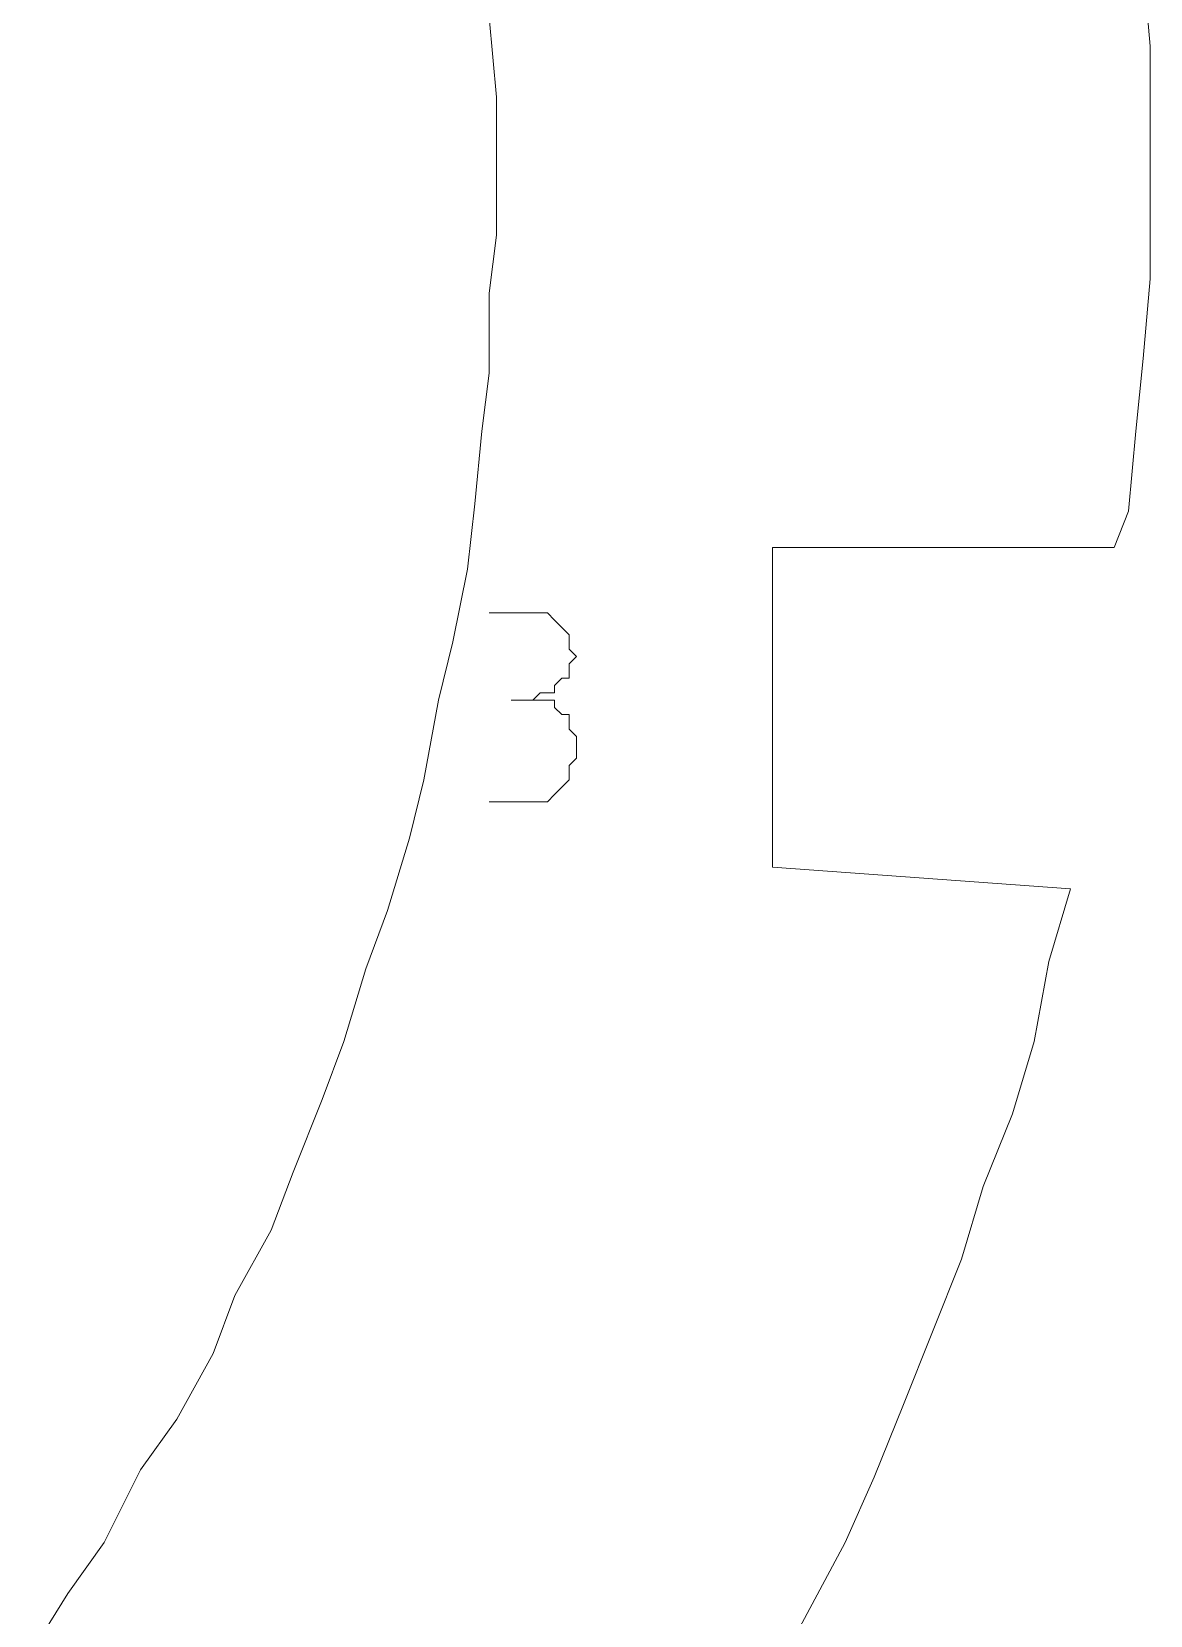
# Model space of a CAD drawing. Header units: centimetres. Extents: x -10.4 to 10.4, y -10.8 to 7.6.
# Drawn here: x -3.592 to -2.721, y -4.905 to -3.671 of the extents above; entities that cross this region are included whole.
import ezdxf
from ezdxf.lldxf.tags import DXFTag

# ---------------------------------------------------------------- set-up
doc = ezdxf.new("R2010")
doc.units = ezdxf.units.CM
doc.header["$MEASUREMENT"] = 0
doc.layers.add('layer 1', color=7, linetype='Continuous')
tags = doc.linetypes.add('New Line551', pattern=[0.2, 0.1, -0.1]).pattern_tags.tags
tags[6:7] = [DXFTag(74, 4), DXFTag(75, 0), DXFTag(340, '0'), DXFTag(46, 1.0), DXFTag(50, 0.0), DXFTag(44, 0.0), DXFTag(45, 0.0)]
tags[4:5] = [DXFTag(74, 4), DXFTag(75, 0), DXFTag(340, '0'), DXFTag(46, 1.0), DXFTag(50, 0.0), DXFTag(44, 0.0), DXFTag(45, 0.0)]
tags = doc.linetypes.add('New Line552', pattern=[0.2, 0.1, -0.1]).pattern_tags.tags
tags[6:7] = [DXFTag(74, 4), DXFTag(75, 0), DXFTag(340, '0'), DXFTag(46, 1.0), DXFTag(50, 0.0), DXFTag(44, 0.0), DXFTag(45, 0.0)]
tags[4:5] = [DXFTag(74, 4), DXFTag(75, 0), DXFTag(340, '0'), DXFTag(46, 1.0), DXFTag(50, 0.0), DXFTag(44, 0.0), DXFTag(45, 0.0)]
tags = doc.linetypes.add('New Line553', pattern=[0.2, 0.1, -0.1]).pattern_tags.tags
tags[6:7] = [DXFTag(74, 4), DXFTag(75, 0), DXFTag(340, '0'), DXFTag(46, 1.0), DXFTag(50, 0.0), DXFTag(44, 0.0), DXFTag(45, 0.0)]
tags[4:5] = [DXFTag(74, 4), DXFTag(75, 0), DXFTag(340, '0'), DXFTag(46, 1.0), DXFTag(50, 0.0), DXFTag(44, 0.0), DXFTag(45, 0.0)]
tags = doc.linetypes.add('New Line554', pattern=[0.2, 0.1, -0.1]).pattern_tags.tags
tags[6:7] = [DXFTag(74, 4), DXFTag(75, 0), DXFTag(340, '0'), DXFTag(46, 1.0), DXFTag(50, 0.0), DXFTag(44, 0.0), DXFTag(45, 0.0)]
tags[4:5] = [DXFTag(74, 4), DXFTag(75, 0), DXFTag(340, '0'), DXFTag(46, 1.0), DXFTag(50, 0.0), DXFTag(44, 0.0), DXFTag(45, 0.0)]
tags = doc.linetypes.add('New Line555', pattern=[0.2, 0.1, -0.1]).pattern_tags.tags
tags[6:7] = [DXFTag(74, 4), DXFTag(75, 0), DXFTag(340, '0'), DXFTag(46, 1.0), DXFTag(50, 0.0), DXFTag(44, 0.0), DXFTag(45, 0.0)]
tags[4:5] = [DXFTag(74, 4), DXFTag(75, 0), DXFTag(340, '0'), DXFTag(46, 1.0), DXFTag(50, 0.0), DXFTag(44, 0.0), DXFTag(45, 0.0)]
tags = doc.linetypes.add('New Line556', pattern=[0.2, 0.1, -0.1]).pattern_tags.tags
tags[6:7] = [DXFTag(74, 4), DXFTag(75, 0), DXFTag(340, '0'), DXFTag(46, 1.0), DXFTag(50, 0.0), DXFTag(44, 0.0), DXFTag(45, 0.0)]
tags[4:5] = [DXFTag(74, 4), DXFTag(75, 0), DXFTag(340, '0'), DXFTag(46, 1.0), DXFTag(50, 0.0), DXFTag(44, 0.0), DXFTag(45, 0.0)]
tags = doc.linetypes.add('New Line557', pattern=[0.2, 0.1, -0.1]).pattern_tags.tags
tags[6:7] = [DXFTag(74, 4), DXFTag(75, 0), DXFTag(340, '0'), DXFTag(46, 1.0), DXFTag(50, 0.0), DXFTag(44, 0.0), DXFTag(45, 0.0)]
tags[4:5] = [DXFTag(74, 4), DXFTag(75, 0), DXFTag(340, '0'), DXFTag(46, 1.0), DXFTag(50, 0.0), DXFTag(44, 0.0), DXFTag(45, 0.0)]
tags = doc.linetypes.add('New Line558', pattern=[0.2, 0.1, -0.1]).pattern_tags.tags
tags[6:7] = [DXFTag(74, 4), DXFTag(75, 0), DXFTag(340, '0'), DXFTag(46, 1.0), DXFTag(50, 0.0), DXFTag(44, 0.0), DXFTag(45, 0.0)]
tags[4:5] = [DXFTag(74, 4), DXFTag(75, 0), DXFTag(340, '0'), DXFTag(46, 1.0), DXFTag(50, 0.0), DXFTag(44, 0.0), DXFTag(45, 0.0)]
tags = doc.linetypes.add('New Line559', pattern=[0.2, 0.1, -0.1]).pattern_tags.tags
tags[6:7] = [DXFTag(74, 4), DXFTag(75, 0), DXFTag(340, '0'), DXFTag(46, 1.0), DXFTag(50, 0.0), DXFTag(44, 0.0), DXFTag(45, 0.0)]
tags[4:5] = [DXFTag(74, 4), DXFTag(75, 0), DXFTag(340, '0'), DXFTag(46, 1.0), DXFTag(50, 0.0), DXFTag(44, 0.0), DXFTag(45, 0.0)]
tags = doc.linetypes.add('New Line560', pattern=[0.2, 0.1, -0.1]).pattern_tags.tags
tags[6:7] = [DXFTag(74, 4), DXFTag(75, 0), DXFTag(340, '0'), DXFTag(46, 1.0), DXFTag(50, 0.0), DXFTag(44, 0.0), DXFTag(45, 0.0)]
tags[4:5] = [DXFTag(74, 4), DXFTag(75, 0), DXFTag(340, '0'), DXFTag(46, 1.0), DXFTag(50, 0.0), DXFTag(44, 0.0), DXFTag(45, 0.0)]
tags = doc.linetypes.add('New Line561', pattern=[0.2, 0.1, -0.1]).pattern_tags.tags
tags[6:7] = [DXFTag(74, 4), DXFTag(75, 0), DXFTag(340, '0'), DXFTag(46, 1.0), DXFTag(50, 0.0), DXFTag(44, 0.0), DXFTag(45, 0.0)]
tags[4:5] = [DXFTag(74, 4), DXFTag(75, 0), DXFTag(340, '0'), DXFTag(46, 1.0), DXFTag(50, 0.0), DXFTag(44, 0.0), DXFTag(45, 0.0)]
tags = doc.linetypes.add('New Line562', pattern=[0.2, 0.1, -0.1]).pattern_tags.tags
tags[6:7] = [DXFTag(74, 4), DXFTag(75, 0), DXFTag(340, '0'), DXFTag(46, 1.0), DXFTag(50, 0.0), DXFTag(44, 0.0), DXFTag(45, 0.0)]
tags[4:5] = [DXFTag(74, 4), DXFTag(75, 0), DXFTag(340, '0'), DXFTag(46, 1.0), DXFTag(50, 0.0), DXFTag(44, 0.0), DXFTag(45, 0.0)]
tags = doc.linetypes.add('New Line563', pattern=[0.2, 0.1, -0.1]).pattern_tags.tags
tags[6:7] = [DXFTag(74, 4), DXFTag(75, 0), DXFTag(340, '0'), DXFTag(46, 1.0), DXFTag(50, 0.0), DXFTag(44, 0.0), DXFTag(45, 0.0)]
tags[4:5] = [DXFTag(74, 4), DXFTag(75, 0), DXFTag(340, '0'), DXFTag(46, 1.0), DXFTag(50, 0.0), DXFTag(44, 0.0), DXFTag(45, 0.0)]
tags = doc.linetypes.add('New Line564', pattern=[0.2, 0.1, -0.1]).pattern_tags.tags
tags[6:7] = [DXFTag(74, 4), DXFTag(75, 0), DXFTag(340, '0'), DXFTag(46, 1.0), DXFTag(50, 0.0), DXFTag(44, 0.0), DXFTag(45, 0.0)]
tags[4:5] = [DXFTag(74, 4), DXFTag(75, 0), DXFTag(340, '0'), DXFTag(46, 1.0), DXFTag(50, 0.0), DXFTag(44, 0.0), DXFTag(45, 0.0)]
tags = doc.linetypes.add('New Line565', pattern=[0.2, 0.1, -0.1]).pattern_tags.tags
tags[6:7] = [DXFTag(74, 4), DXFTag(75, 0), DXFTag(340, '0'), DXFTag(46, 1.0), DXFTag(50, 0.0), DXFTag(44, 0.0), DXFTag(45, 0.0)]
tags[4:5] = [DXFTag(74, 4), DXFTag(75, 0), DXFTag(340, '0'), DXFTag(46, 1.0), DXFTag(50, 0.0), DXFTag(44, 0.0), DXFTag(45, 0.0)]
tags = doc.linetypes.add('New Line566', pattern=[0.2, 0.1, -0.1]).pattern_tags.tags
tags[6:7] = [DXFTag(74, 4), DXFTag(75, 0), DXFTag(340, '0'), DXFTag(46, 1.0), DXFTag(50, 0.0), DXFTag(44, 0.0), DXFTag(45, 0.0)]
tags[4:5] = [DXFTag(74, 4), DXFTag(75, 0), DXFTag(340, '0'), DXFTag(46, 1.0), DXFTag(50, 0.0), DXFTag(44, 0.0), DXFTag(45, 0.0)]
tags = doc.linetypes.add('New Line567', pattern=[0.2, 0.1, -0.1]).pattern_tags.tags
tags[6:7] = [DXFTag(74, 4), DXFTag(75, 0), DXFTag(340, '0'), DXFTag(46, 1.0), DXFTag(50, 0.0), DXFTag(44, 0.0), DXFTag(45, 0.0)]
tags[4:5] = [DXFTag(74, 4), DXFTag(75, 0), DXFTag(340, '0'), DXFTag(46, 1.0), DXFTag(50, 0.0), DXFTag(44, 0.0), DXFTag(45, 0.0)]
tags = doc.linetypes.add('New Line568', pattern=[0.2, 0.1, -0.1]).pattern_tags.tags
tags[6:7] = [DXFTag(74, 4), DXFTag(75, 0), DXFTag(340, '0'), DXFTag(46, 1.0), DXFTag(50, 0.0), DXFTag(44, 0.0), DXFTag(45, 0.0)]
tags[4:5] = [DXFTag(74, 4), DXFTag(75, 0), DXFTag(340, '0'), DXFTag(46, 1.0), DXFTag(50, 0.0), DXFTag(44, 0.0), DXFTag(45, 0.0)]
tags = doc.linetypes.add('New Line569', pattern=[0.2, 0.1, -0.1]).pattern_tags.tags
tags[6:7] = [DXFTag(74, 4), DXFTag(75, 0), DXFTag(340, '0'), DXFTag(46, 1.0), DXFTag(50, 0.0), DXFTag(44, 0.0), DXFTag(45, 0.0)]
tags[4:5] = [DXFTag(74, 4), DXFTag(75, 0), DXFTag(340, '0'), DXFTag(46, 1.0), DXFTag(50, 0.0), DXFTag(44, 0.0), DXFTag(45, 0.0)]
tags = doc.linetypes.add('New Line570', pattern=[0.2, 0.1, -0.1]).pattern_tags.tags
tags[6:7] = [DXFTag(74, 4), DXFTag(75, 0), DXFTag(340, '0'), DXFTag(46, 1.0), DXFTag(50, 0.0), DXFTag(44, 0.0), DXFTag(45, 0.0)]
tags[4:5] = [DXFTag(74, 4), DXFTag(75, 0), DXFTag(340, '0'), DXFTag(46, 1.0), DXFTag(50, 0.0), DXFTag(44, 0.0), DXFTag(45, 0.0)]
tags = doc.linetypes.add('New Line571', pattern=[0.2, 0.1, -0.1]).pattern_tags.tags
tags[6:7] = [DXFTag(74, 4), DXFTag(75, 0), DXFTag(340, '0'), DXFTag(46, 1.0), DXFTag(50, 0.0), DXFTag(44, 0.0), DXFTag(45, 0.0)]
tags[4:5] = [DXFTag(74, 4), DXFTag(75, 0), DXFTag(340, '0'), DXFTag(46, 1.0), DXFTag(50, 0.0), DXFTag(44, 0.0), DXFTag(45, 0.0)]
tags = doc.linetypes.add('New Line656', pattern=[0.2, 0.1, -0.1]).pattern_tags.tags
tags[6:7] = [DXFTag(74, 4), DXFTag(75, 0), DXFTag(340, '0'), DXFTag(46, 1.0), DXFTag(50, 0.0), DXFTag(44, 0.0), DXFTag(45, 0.0)]
tags[4:5] = [DXFTag(74, 4), DXFTag(75, 0), DXFTag(340, '0'), DXFTag(46, 1.0), DXFTag(50, 0.0), DXFTag(44, 0.0), DXFTag(45, 0.0)]
tags = doc.linetypes.add('New Line657', pattern=[0.2, 0.1, -0.1]).pattern_tags.tags
tags[6:7] = [DXFTag(74, 4), DXFTag(75, 0), DXFTag(340, '0'), DXFTag(46, 1.0), DXFTag(50, 0.0), DXFTag(44, 0.0), DXFTag(45, 0.0)]
tags[4:5] = [DXFTag(74, 4), DXFTag(75, 0), DXFTag(340, '0'), DXFTag(46, 1.0), DXFTag(50, 0.0), DXFTag(44, 0.0), DXFTag(45, 0.0)]
tags = doc.linetypes.add('New Line658', pattern=[0.2, 0.1, -0.1]).pattern_tags.tags
tags[6:7] = [DXFTag(74, 4), DXFTag(75, 0), DXFTag(340, '0'), DXFTag(46, 1.0), DXFTag(50, 0.0), DXFTag(44, 0.0), DXFTag(45, 0.0)]
tags[4:5] = [DXFTag(74, 4), DXFTag(75, 0), DXFTag(340, '0'), DXFTag(46, 1.0), DXFTag(50, 0.0), DXFTag(44, 0.0), DXFTag(45, 0.0)]
tags = doc.linetypes.add('New Line659', pattern=[0.2, 0.1, -0.1]).pattern_tags.tags
tags[6:7] = [DXFTag(74, 4), DXFTag(75, 0), DXFTag(340, '0'), DXFTag(46, 1.0), DXFTag(50, 0.0), DXFTag(44, 0.0), DXFTag(45, 0.0)]
tags[4:5] = [DXFTag(74, 4), DXFTag(75, 0), DXFTag(340, '0'), DXFTag(46, 1.0), DXFTag(50, 0.0), DXFTag(44, 0.0), DXFTag(45, 0.0)]
tags = doc.linetypes.add('New Line660', pattern=[0.2, 0.1, -0.1]).pattern_tags.tags
tags[6:7] = [DXFTag(74, 4), DXFTag(75, 0), DXFTag(340, '0'), DXFTag(46, 1.0), DXFTag(50, 0.0), DXFTag(44, 0.0), DXFTag(45, 0.0)]
tags[4:5] = [DXFTag(74, 4), DXFTag(75, 0), DXFTag(340, '0'), DXFTag(46, 1.0), DXFTag(50, 0.0), DXFTag(44, 0.0), DXFTag(45, 0.0)]
tags = doc.linetypes.add('New Line661', pattern=[0.2, 0.1, -0.1]).pattern_tags.tags
tags[6:7] = [DXFTag(74, 4), DXFTag(75, 0), DXFTag(340, '0'), DXFTag(46, 1.0), DXFTag(50, 0.0), DXFTag(44, 0.0), DXFTag(45, 0.0)]
tags[4:5] = [DXFTag(74, 4), DXFTag(75, 0), DXFTag(340, '0'), DXFTag(46, 1.0), DXFTag(50, 0.0), DXFTag(44, 0.0), DXFTag(45, 0.0)]
tags = doc.linetypes.add('New Line662', pattern=[0.2, 0.1, -0.1]).pattern_tags.tags
tags[6:7] = [DXFTag(74, 4), DXFTag(75, 0), DXFTag(340, '0'), DXFTag(46, 1.0), DXFTag(50, 0.0), DXFTag(44, 0.0), DXFTag(45, 0.0)]
tags[4:5] = [DXFTag(74, 4), DXFTag(75, 0), DXFTag(340, '0'), DXFTag(46, 1.0), DXFTag(50, 0.0), DXFTag(44, 0.0), DXFTag(45, 0.0)]
tags = doc.linetypes.add('New Line663', pattern=[0.2, 0.1, -0.1]).pattern_tags.tags
tags[6:7] = [DXFTag(74, 4), DXFTag(75, 0), DXFTag(340, '0'), DXFTag(46, 1.0), DXFTag(50, 0.0), DXFTag(44, 0.0), DXFTag(45, 0.0)]
tags[4:5] = [DXFTag(74, 4), DXFTag(75, 0), DXFTag(340, '0'), DXFTag(46, 1.0), DXFTag(50, 0.0), DXFTag(44, 0.0), DXFTag(45, 0.0)]
tags = doc.linetypes.add('New Line664', pattern=[0.2, 0.1, -0.1]).pattern_tags.tags
tags[6:7] = [DXFTag(74, 4), DXFTag(75, 0), DXFTag(340, '0'), DXFTag(46, 1.0), DXFTag(50, 0.0), DXFTag(44, 0.0), DXFTag(45, 0.0)]
tags[4:5] = [DXFTag(74, 4), DXFTag(75, 0), DXFTag(340, '0'), DXFTag(46, 1.0), DXFTag(50, 0.0), DXFTag(44, 0.0), DXFTag(45, 0.0)]
tags = doc.linetypes.add('New Line665', pattern=[0.2, 0.1, -0.1]).pattern_tags.tags
tags[6:7] = [DXFTag(74, 4), DXFTag(75, 0), DXFTag(340, '0'), DXFTag(46, 1.0), DXFTag(50, 0.0), DXFTag(44, 0.0), DXFTag(45, 0.0)]
tags[4:5] = [DXFTag(74, 4), DXFTag(75, 0), DXFTag(340, '0'), DXFTag(46, 1.0), DXFTag(50, 0.0), DXFTag(44, 0.0), DXFTag(45, 0.0)]
tags = doc.linetypes.add('New Line666', pattern=[0.2, 0.1, -0.1]).pattern_tags.tags
tags[6:7] = [DXFTag(74, 4), DXFTag(75, 0), DXFTag(340, '0'), DXFTag(46, 1.0), DXFTag(50, 0.0), DXFTag(44, 0.0), DXFTag(45, 0.0)]
tags[4:5] = [DXFTag(74, 4), DXFTag(75, 0), DXFTag(340, '0'), DXFTag(46, 1.0), DXFTag(50, 0.0), DXFTag(44, 0.0), DXFTag(45, 0.0)]
tags = doc.linetypes.add('New Line667', pattern=[0.2, 0.1, -0.1]).pattern_tags.tags
tags[6:7] = [DXFTag(74, 4), DXFTag(75, 0), DXFTag(340, '0'), DXFTag(46, 1.0), DXFTag(50, 0.0), DXFTag(44, 0.0), DXFTag(45, 0.0)]
tags[4:5] = [DXFTag(74, 4), DXFTag(75, 0), DXFTag(340, '0'), DXFTag(46, 1.0), DXFTag(50, 0.0), DXFTag(44, 0.0), DXFTag(45, 0.0)]
tags = doc.linetypes.add('New Line668', pattern=[0.2, 0.1, -0.1]).pattern_tags.tags
tags[6:7] = [DXFTag(74, 4), DXFTag(75, 0), DXFTag(340, '0'), DXFTag(46, 1.0), DXFTag(50, 0.0), DXFTag(44, 0.0), DXFTag(45, 0.0)]
tags[4:5] = [DXFTag(74, 4), DXFTag(75, 0), DXFTag(340, '0'), DXFTag(46, 1.0), DXFTag(50, 0.0), DXFTag(44, 0.0), DXFTag(45, 0.0)]
tags = doc.linetypes.add('New Line669', pattern=[0.2, 0.1, -0.1]).pattern_tags.tags
tags[6:7] = [DXFTag(74, 4), DXFTag(75, 0), DXFTag(340, '0'), DXFTag(46, 1.0), DXFTag(50, 0.0), DXFTag(44, 0.0), DXFTag(45, 0.0)]
tags[4:5] = [DXFTag(74, 4), DXFTag(75, 0), DXFTag(340, '0'), DXFTag(46, 1.0), DXFTag(50, 0.0), DXFTag(44, 0.0), DXFTag(45, 0.0)]
tags = doc.linetypes.add('New Line670', pattern=[0.2, 0.1, -0.1]).pattern_tags.tags
tags[6:7] = [DXFTag(74, 4), DXFTag(75, 0), DXFTag(340, '0'), DXFTag(46, 1.0), DXFTag(50, 0.0), DXFTag(44, 0.0), DXFTag(45, 0.0)]
tags[4:5] = [DXFTag(74, 4), DXFTag(75, 0), DXFTag(340, '0'), DXFTag(46, 1.0), DXFTag(50, 0.0), DXFTag(44, 0.0), DXFTag(45, 0.0)]
tags = doc.linetypes.add('New Line671', pattern=[0.2, 0.1, -0.1]).pattern_tags.tags
tags[6:7] = [DXFTag(74, 4), DXFTag(75, 0), DXFTag(340, '0'), DXFTag(46, 1.0), DXFTag(50, 0.0), DXFTag(44, 0.0), DXFTag(45, 0.0)]
tags[4:5] = [DXFTag(74, 4), DXFTag(75, 0), DXFTag(340, '0'), DXFTag(46, 1.0), DXFTag(50, 0.0), DXFTag(44, 0.0), DXFTag(45, 0.0)]
tags = doc.linetypes.add('New Line672', pattern=[0.2, 0.1, -0.1]).pattern_tags.tags
tags[6:7] = [DXFTag(74, 4), DXFTag(75, 0), DXFTag(340, '0'), DXFTag(46, 1.0), DXFTag(50, 0.0), DXFTag(44, 0.0), DXFTag(45, 0.0)]
tags[4:5] = [DXFTag(74, 4), DXFTag(75, 0), DXFTag(340, '0'), DXFTag(46, 1.0), DXFTag(50, 0.0), DXFTag(44, 0.0), DXFTag(45, 0.0)]
tags = doc.linetypes.add('New Line673', pattern=[0.2, 0.1, -0.1]).pattern_tags.tags
tags[6:7] = [DXFTag(74, 4), DXFTag(75, 0), DXFTag(340, '0'), DXFTag(46, 1.0), DXFTag(50, 0.0), DXFTag(44, 0.0), DXFTag(45, 0.0)]
tags[4:5] = [DXFTag(74, 4), DXFTag(75, 0), DXFTag(340, '0'), DXFTag(46, 1.0), DXFTag(50, 0.0), DXFTag(44, 0.0), DXFTag(45, 0.0)]
tags = doc.linetypes.add('New Line674', pattern=[0.2, 0.1, -0.1]).pattern_tags.tags
tags[6:7] = [DXFTag(74, 4), DXFTag(75, 0), DXFTag(340, '0'), DXFTag(46, 1.0), DXFTag(50, 0.0), DXFTag(44, 0.0), DXFTag(45, 0.0)]
tags[4:5] = [DXFTag(74, 4), DXFTag(75, 0), DXFTag(340, '0'), DXFTag(46, 1.0), DXFTag(50, 0.0), DXFTag(44, 0.0), DXFTag(45, 0.0)]
tags = doc.linetypes.add('New Line675', pattern=[0.2, 0.1, -0.1]).pattern_tags.tags
tags[6:7] = [DXFTag(74, 4), DXFTag(75, 0), DXFTag(340, '0'), DXFTag(46, 1.0), DXFTag(50, 0.0), DXFTag(44, 0.0), DXFTag(45, 0.0)]
tags[4:5] = [DXFTag(74, 4), DXFTag(75, 0), DXFTag(340, '0'), DXFTag(46, 1.0), DXFTag(50, 0.0), DXFTag(44, 0.0), DXFTag(45, 0.0)]
tags = doc.linetypes.add('New Line676', pattern=[0.2, 0.1, -0.1]).pattern_tags.tags
tags[6:7] = [DXFTag(74, 4), DXFTag(75, 0), DXFTag(340, '0'), DXFTag(46, 1.0), DXFTag(50, 0.0), DXFTag(44, 0.0), DXFTag(45, 0.0)]
tags[4:5] = [DXFTag(74, 4), DXFTag(75, 0), DXFTag(340, '0'), DXFTag(46, 1.0), DXFTag(50, 0.0), DXFTag(44, 0.0), DXFTag(45, 0.0)]
tags = doc.linetypes.add('New Line677', pattern=[0.2, 0.1, -0.1]).pattern_tags.tags
tags[6:7] = [DXFTag(74, 4), DXFTag(75, 0), DXFTag(340, '0'), DXFTag(46, 1.0), DXFTag(50, 0.0), DXFTag(44, 0.0), DXFTag(45, 0.0)]
tags[4:5] = [DXFTag(74, 4), DXFTag(75, 0), DXFTag(340, '0'), DXFTag(46, 1.0), DXFTag(50, 0.0), DXFTag(44, 0.0), DXFTag(45, 0.0)]
tags = doc.linetypes.add('New Line678', pattern=[0.2, 0.1, -0.1]).pattern_tags.tags
tags[6:7] = [DXFTag(74, 4), DXFTag(75, 0), DXFTag(340, '0'), DXFTag(46, 1.0), DXFTag(50, 0.0), DXFTag(44, 0.0), DXFTag(45, 0.0)]
tags[4:5] = [DXFTag(74, 4), DXFTag(75, 0), DXFTag(340, '0'), DXFTag(46, 1.0), DXFTag(50, 0.0), DXFTag(44, 0.0), DXFTag(45, 0.0)]
tags = doc.linetypes.add('New Line679', pattern=[0.2, 0.1, -0.1]).pattern_tags.tags
tags[6:7] = [DXFTag(74, 4), DXFTag(75, 0), DXFTag(340, '0'), DXFTag(46, 1.0), DXFTag(50, 0.0), DXFTag(44, 0.0), DXFTag(45, 0.0)]
tags[4:5] = [DXFTag(74, 4), DXFTag(75, 0), DXFTag(340, '0'), DXFTag(46, 1.0), DXFTag(50, 0.0), DXFTag(44, 0.0), DXFTag(45, 0.0)]
tags = doc.linetypes.add('New Line680', pattern=[0.2, 0.1, -0.1]).pattern_tags.tags
tags[6:7] = [DXFTag(74, 4), DXFTag(75, 0), DXFTag(340, '0'), DXFTag(46, 1.0), DXFTag(50, 0.0), DXFTag(44, 0.0), DXFTag(45, 0.0)]
tags[4:5] = [DXFTag(74, 4), DXFTag(75, 0), DXFTag(340, '0'), DXFTag(46, 1.0), DXFTag(50, 0.0), DXFTag(44, 0.0), DXFTag(45, 0.0)]

msp = doc.modelspace()

# ---------------------------------------------------------------- linework, layer by layer
at = {"layer": 'layer 1', "color": 5, "linetype": 'New Line571', "lineweight": 9}
msp.add_open_spline([(-2.72054, -3.68243), (-2.72054, -3.68243), (-2.72622, -3.62016), (-2.72622, -3.62016)], degree=3, dxfattribs=at)
at = {"layer": 'layer 1', "color": 5, "linetype": 'New Line656', "lineweight": 9}
msp.add_open_spline([(-3.2355, -3.65984), (-3.2355, -3.65984), (-3.22981, -3.72211), (-3.22981, -3.72211)], degree=3, dxfattribs=at)
at = {"layer": 'layer 1', "color": 5, "linetype": 'New Line570', "lineweight": 9}
msp.add_open_spline([(-2.72054, -3.74472), (-2.72054, -3.74472), (-2.72054, -3.68243), (-2.72054, -3.68243)], degree=3, dxfattribs=at)
at = {"layer": 'layer 1', "color": 5, "linetype": 'New Line657', "lineweight": 9}
msp.add_open_spline([(-3.22981, -3.72211), (-3.22981, -3.72211), (-3.22981, -3.76731), (-3.22981, -3.76731)], degree=3, dxfattribs=at)
at = {"layer": 'layer 1', "color": 5, "linetype": 'New Line569', "lineweight": 9}
msp.add_open_spline([(-2.72054, -3.8013), (-2.72054, -3.8013), (-2.72054, -3.74472), (-2.72054, -3.74472)], degree=3, dxfattribs=at)
at = {"layer": 'layer 1', "color": 5, "linetype": 'New Line658', "lineweight": 9}
msp.add_open_spline([(-3.22981, -3.76731), (-3.22981, -3.76731), (-3.22981, -3.8296), (-3.22981, -3.8296)], degree=3, dxfattribs=at)
at = {"layer": 'layer 1', "color": 5, "linetype": 'New Line568', "lineweight": 9}
msp.add_open_spline([(-2.72054, -3.86357), (-2.72054, -3.86357), (-2.72054, -3.8013), (-2.72054, -3.8013)], degree=3, dxfattribs=at)
at = {"layer": 'layer 1', "color": 5, "linetype": 'New Line659', "lineweight": 9}
msp.add_open_spline([(-3.22981, -3.8296), (-3.22981, -3.8296), (-3.2355, -3.8748), (-3.2355, -3.8748)], degree=3, dxfattribs=at)
at = {"layer": 'layer 1', "color": 5, "linetype": 'New Line567', "lineweight": 9}
msp.add_open_spline([(-2.72622, -3.9257), (-2.72622, -3.9257), (-2.72054, -3.86357), (-2.72054, -3.86357)], degree=3, dxfattribs=at)
at = {"layer": 'layer 1', "color": 5, "linetype": 'New Line660', "lineweight": 9}
msp.add_open_spline([(-3.2355, -3.8748), (-3.2355, -3.8748), (-3.2355, -3.93708), (-3.2355, -3.93708)], degree=3, dxfattribs=at)
at = {"layer": 'layer 1', "color": 5, "linetype": 'New Line566', "lineweight": 9}
msp.add_open_spline([(-2.73191, -3.98228), (-2.73191, -3.98228), (-2.72622, -3.9257), (-2.72622, -3.9257)], degree=3, dxfattribs=at)
at = {"layer": 'layer 1', "color": 5, "linetype": 'New Line661', "lineweight": 9}
msp.add_open_spline([(-3.2355, -3.93708), (-3.2355, -3.93708), (-3.24118, -3.98228), (-3.24118, -3.98228)], degree=3, dxfattribs=at)
at = {"layer": 'layer 1', "color": 5, "linetype": 'New Line662', "lineweight": 9}
msp.add_open_spline([(-3.24118, -3.98228), (-3.24118, -3.98228), (-3.24673, -4.03887), (-3.24673, -4.03887)], degree=3, dxfattribs=at)
at = {"layer": 'layer 1', "color": 5, "linetype": 'New Line565', "lineweight": 9}
msp.add_open_spline([(-2.7376, -4.04455), (-2.7376, -4.04455), (-2.73191, -3.98228), (-2.73191, -3.98228)], degree=3, dxfattribs=at)
at = {"layer": 'layer 1', "color": 5, "linetype": 'New Line663', "lineweight": 9}
msp.add_open_spline([(-3.24673, -4.03887), (-3.24673, -4.03887), (-3.25242, -4.08992), (-3.25242, -4.08992)], degree=3, dxfattribs=at)
at = {"layer": 'layer 1', "color": 5, "linetype": 'New Line564', "lineweight": 9}
msp.add_open_spline([(-2.74883, -4.07285), (-2.74883, -4.07285), (-2.7376, -4.04455), (-2.7376, -4.04455)], degree=3, dxfattribs=at)
at = {"layer": 'layer 1', "color": 5, "linetype": 'New Line562', "lineweight": 9}
msp.add_open_spline([(-3.01485, -4.3218), (-3.01485, -4.3218), (-3.01485, -4.07285), (-3.01485, -4.07285)], degree=3, dxfattribs=at)
at = {"layer": 'layer 1', "color": 5, "linetype": 'New Line563', "lineweight": 9}
msp.add_open_spline([(-3.01485, -4.07285), (-3.01485, -4.07285), (-2.74883, -4.07285), (-2.74883, -4.07285)], degree=3, dxfattribs=at)
at = {"layer": 'layer 1', "color": 5, "linetype": 'New Line664', "lineweight": 9}
msp.add_open_spline([(-3.25242, -4.08992), (-3.25242, -4.08992), (-3.26379, -4.1465), (-3.26379, -4.1465)], degree=3, dxfattribs=at)
at = {"layer": 'layer 1', "color": 1, "lineweight": 20}
for points in [[(-3.20152, -4.12375), (-3.20152, -4.12375), (-3.2355, -4.12375), (-3.2355, -4.12375)], [(-3.19583, -4.12375), (-3.19583, -4.12375), (-3.20152, -4.12375), (-3.20152, -4.12375)], [(-3.19014, -4.12375), (-3.19014, -4.12375), (-3.19583, -4.12375), (-3.19583, -4.12375)], [(-3.1846, -4.12943), (-3.1846, -4.12943), (-3.19014, -4.12375), (-3.19014, -4.12375)], [(-3.17891, -4.13512), (-3.17891, -4.13512), (-3.1846, -4.12943), (-3.1846, -4.12943)], [(-3.1846, -4.12943), (-3.1846, -4.12943), (-3.1846, -4.12943), (-3.1846, -4.12943)], [(-3.17322, -4.14081), (-3.17322, -4.14081), (-3.17891, -4.13512), (-3.17891, -4.13512)], [(-3.17322, -4.1465), (-3.17322, -4.1465), (-3.17322, -4.14081), (-3.17322, -4.14081)], [(-3.17322, -4.15204), (-3.17322, -4.15204), (-3.17322, -4.1465), (-3.17322, -4.1465)], [(-3.16754, -4.15773), (-3.16754, -4.15773), (-3.17322, -4.15204), (-3.17322, -4.15204)], [(-3.17322, -4.16342), (-3.17322, -4.16342), (-3.16754, -4.15773), (-3.16754, -4.15773)], [(-3.17322, -4.16911), (-3.17322, -4.16911), (-3.17322, -4.16342), (-3.17322, -4.16342)], [(-3.17322, -4.17464), (-3.17322, -4.17464), (-3.17322, -4.16911), (-3.17322, -4.16911)], [(-3.16754, -4.15773), (-3.16754, -4.15773), (-3.16754, -4.15773), (-3.16754, -4.15773)], [(-3.1846, -4.18034), (-3.1846, -4.18034), (-3.17891, -4.17464), (-3.17891, -4.17464)], [(-3.1846, -4.18603), (-3.1846, -4.18603), (-3.1846, -4.18034), (-3.1846, -4.18034)], [(-3.17891, -4.17464), (-3.17891, -4.17464), (-3.17322, -4.17464), (-3.17322, -4.17464)], [(-3.20152, -4.19172), (-3.20152, -4.19172), (-3.21843, -4.19172), (-3.21843, -4.19172)], [(-3.21843, -4.19172), (-3.21843, -4.19172), (-3.20152, -4.19172), (-3.20152, -4.19172)], [(-3.20152, -4.19172), (-3.20152, -4.19172), (-3.19583, -4.18603), (-3.19583, -4.18603)], [(-3.19583, -4.19172), (-3.19583, -4.19172), (-3.20152, -4.19172), (-3.20152, -4.19172)], [(-3.20152, -4.19172), (-3.20152, -4.19172), (-3.20152, -4.19172), (-3.20152, -4.19172)], [(-3.19583, -4.18603), (-3.19583, -4.18603), (-3.19014, -4.18603), (-3.19014, -4.18603)], [(-3.19014, -4.19172), (-3.19014, -4.19172), (-3.19583, -4.19172), (-3.19583, -4.19172)], [(-3.19014, -4.18603), (-3.19014, -4.18603), (-3.1846, -4.18603), (-3.1846, -4.18603)], [(-3.1846, -4.19172), (-3.1846, -4.19172), (-3.19014, -4.19172), (-3.19014, -4.19172)], [(-3.1846, -4.19741), (-3.1846, -4.19741), (-3.1846, -4.19172), (-3.1846, -4.19172)], [(-3.17891, -4.20294), (-3.17891, -4.20294), (-3.1846, -4.19741), (-3.1846, -4.19741)], [(-3.17322, -4.20294), (-3.17322, -4.20294), (-3.17891, -4.20294), (-3.17891, -4.20294)], [(-3.17322, -4.20863), (-3.17322, -4.20863), (-3.17322, -4.20294), (-3.17322, -4.20294)], [(-3.17322, -4.21431), (-3.17322, -4.21431), (-3.17322, -4.20863), (-3.17322, -4.20863)], [(-3.16754, -4.22), (-3.16754, -4.22), (-3.17322, -4.21431), (-3.17322, -4.21431)], [(-3.16754, -4.23692), (-3.16754, -4.23692), (-3.16754, -4.22), (-3.16754, -4.22)], [(-3.16754, -4.22), (-3.16754, -4.22), (-3.16754, -4.22), (-3.16754, -4.22)], [(-3.17322, -4.24261), (-3.17322, -4.24261), (-3.16754, -4.23692), (-3.16754, -4.23692)], [(-3.17322, -4.2483), (-3.17322, -4.2483), (-3.17322, -4.24261), (-3.17322, -4.24261)], [(-3.17891, -4.25952), (-3.17891, -4.25952), (-3.17322, -4.25399), (-3.17322, -4.25399)], [(-3.17322, -4.25399), (-3.17322, -4.25399), (-3.17322, -4.2483), (-3.17322, -4.2483)], [(-3.19014, -4.2709), (-3.19014, -4.2709), (-3.1846, -4.26521), (-3.1846, -4.26521)], [(-3.1846, -4.26521), (-3.1846, -4.26521), (-3.17891, -4.25952), (-3.17891, -4.25952)], [(-3.1846, -4.26521), (-3.1846, -4.26521), (-3.1846, -4.26521), (-3.1846, -4.26521)], [(-3.2355, -4.2709), (-3.2355, -4.2709), (-3.20152, -4.2709), (-3.20152, -4.2709)], [(-3.20152, -4.2709), (-3.20152, -4.2709), (-3.20152, -4.2709), (-3.20152, -4.2709)], [(-3.20152, -4.2709), (-3.20152, -4.2709), (-3.19583, -4.2709), (-3.19583, -4.2709)], [(-3.19583, -4.2709), (-3.19583, -4.2709), (-3.19014, -4.2709), (-3.19014, -4.2709)]]:
    msp.add_open_spline(points, degree=3, dxfattribs=at)
at = {"layer": 'layer 1', "color": 5, "linetype": 'New Line665', "lineweight": 9}
msp.add_open_spline([(-3.26379, -4.1465), (-3.26379, -4.1465), (-3.27502, -4.19172), (-3.27502, -4.19172)], degree=3, dxfattribs=at)
at = {"layer": 'layer 1', "color": 5, "linetype": 'New Line666', "lineweight": 9}
msp.add_open_spline([(-3.27502, -4.19172), (-3.27502, -4.19172), (-3.2864, -4.25399), (-3.2864, -4.25399)], degree=3, dxfattribs=at)
at = {"layer": 'layer 1', "color": 5, "linetype": 'New Line667', "lineweight": 9}
msp.add_open_spline([(-3.2864, -4.25399), (-3.2864, -4.25399), (-3.29762, -4.2992), (-3.29762, -4.2992)], degree=3, dxfattribs=at)
at = {"layer": 'layer 1', "color": 5, "linetype": 'New Line668', "lineweight": 9}
msp.add_open_spline([(-3.29762, -4.2992), (-3.29762, -4.2992), (-3.31469, -4.35578), (-3.31469, -4.35578)], degree=3, dxfattribs=at)
at = {"layer": 'layer 1', "color": 5, "linetype": 'New Line561', "lineweight": 9}
msp.add_open_spline([(-2.78282, -4.33887), (-2.78282, -4.33887), (-3.01485, -4.3218), (-3.01485, -4.3218)], degree=3, dxfattribs=at)
at = {"layer": 'layer 1', "color": 5, "linetype": 'New Line560', "lineweight": 9}
msp.add_open_spline([(-2.79973, -4.39545), (-2.79973, -4.39545), (-2.78282, -4.33887), (-2.78282, -4.33887)], degree=3, dxfattribs=at)
at = {"layer": 'layer 1', "color": 5, "linetype": 'New Line669', "lineweight": 9}
msp.add_open_spline([(-3.31469, -4.35578), (-3.31469, -4.35578), (-3.33161, -4.40099), (-3.33161, -4.40099)], degree=3, dxfattribs=at)
at = {"layer": 'layer 1', "color": 5, "linetype": 'New Line670', "lineweight": 9}
msp.add_open_spline([(-3.33161, -4.40099), (-3.33161, -4.40099), (-3.34867, -4.45758), (-3.34867, -4.45758)], degree=3, dxfattribs=at)
at = {"layer": 'layer 1', "color": 5, "linetype": 'New Line559', "lineweight": 9}
msp.add_open_spline([(-2.8111, -4.45758), (-2.8111, -4.45758), (-2.79973, -4.39545), (-2.79973, -4.39545)], degree=3, dxfattribs=at)
at = {"layer": 'layer 1', "color": 5, "linetype": 'New Line671', "lineweight": 9}
msp.add_open_spline([(-3.34867, -4.45758), (-3.34867, -4.45758), (-3.36558, -4.50293), (-3.36558, -4.50293)], degree=3, dxfattribs=at)
at = {"layer": 'layer 1', "color": 5, "linetype": 'New Line558', "lineweight": 9}
msp.add_open_spline([(-2.82802, -4.51416), (-2.82802, -4.51416), (-2.8111, -4.45758), (-2.8111, -4.45758)], degree=3, dxfattribs=at)
at = {"layer": 'layer 1', "color": 5, "linetype": 'New Line672', "lineweight": 9}
msp.add_open_spline([(-3.36558, -4.50293), (-3.36558, -4.50293), (-3.38819, -4.55952), (-3.38819, -4.55952)], degree=3, dxfattribs=at)
at = {"layer": 'layer 1', "color": 5, "linetype": 'New Line557', "lineweight": 9}
msp.add_open_spline([(-2.85078, -4.57075), (-2.85078, -4.57075), (-2.82802, -4.51416), (-2.82802, -4.51416)], degree=3, dxfattribs=at)
at = {"layer": 'layer 1', "color": 5, "linetype": 'New Line673', "lineweight": 9}
msp.add_open_spline([(-3.38819, -4.55952), (-3.38819, -4.55952), (-3.40526, -4.60473), (-3.40526, -4.60473)], degree=3, dxfattribs=at)
at = {"layer": 'layer 1', "color": 5, "linetype": 'New Line556', "lineweight": 9}
msp.add_open_spline([(-2.86769, -4.62733), (-2.86769, -4.62733), (-2.85078, -4.57075), (-2.85078, -4.57075)], degree=3, dxfattribs=at)
at = {"layer": 'layer 1', "color": 5, "linetype": 'New Line674', "lineweight": 9}
msp.add_open_spline([(-3.40526, -4.60473), (-3.40526, -4.60473), (-3.43355, -4.65563), (-3.43355, -4.65563)], degree=3, dxfattribs=at)
at = {"layer": 'layer 1', "color": 5, "linetype": 'New Line555', "lineweight": 9}
msp.add_open_spline([(-2.8903, -4.68392), (-2.8903, -4.68392), (-2.86769, -4.62733), (-2.86769, -4.62733)], degree=3, dxfattribs=at)
at = {"layer": 'layer 1', "color": 5, "linetype": 'New Line675', "lineweight": 9}
msp.add_open_spline([(-3.43355, -4.65563), (-3.43355, -4.65563), (-3.45046, -4.70083), (-3.45046, -4.70083)], degree=3, dxfattribs=at)
at = {"layer": 'layer 1', "color": 5, "linetype": 'New Line554', "lineweight": 9}
msp.add_open_spline([(-2.9129, -4.74051), (-2.9129, -4.74051), (-2.8903, -4.68392), (-2.8903, -4.68392)], degree=3, dxfattribs=at)
at = {"layer": 'layer 1', "color": 5, "linetype": 'New Line676', "lineweight": 9}
msp.add_open_spline([(-3.45046, -4.70083), (-3.45046, -4.70083), (-3.47876, -4.75188), (-3.47876, -4.75188)], degree=3, dxfattribs=at)
at = {"layer": 'layer 1', "color": 5, "linetype": 'New Line553', "lineweight": 9}
msp.add_open_spline([(-2.93566, -4.79709), (-2.93566, -4.79709), (-2.9129, -4.74051), (-2.9129, -4.74051)], degree=3, dxfattribs=at)
at = {"layer": 'layer 1', "color": 5, "linetype": 'New Line677', "lineweight": 9}
msp.add_open_spline([(-3.47876, -4.75188), (-3.47876, -4.75188), (-3.50706, -4.7914), (-3.50706, -4.7914)], degree=3, dxfattribs=at)
at = {"layer": 'layer 1', "color": 5, "linetype": 'New Line678', "lineweight": 9}
msp.add_open_spline([(-3.50706, -4.7914), (-3.50706, -4.7914), (-3.53534, -4.84799), (-3.53534, -4.84799)], degree=3, dxfattribs=at)
at = {"layer": 'layer 1', "color": 5, "linetype": 'New Line552', "lineweight": 9}
msp.add_open_spline([(-2.95826, -4.84799), (-2.95826, -4.84799), (-2.93566, -4.79709), (-2.93566, -4.79709)], degree=3, dxfattribs=at)
at = {"layer": 'layer 1', "color": 5, "linetype": 'New Line679', "lineweight": 9}
msp.add_open_spline([(-3.53534, -4.84799), (-3.53534, -4.84799), (-3.56364, -4.88766), (-3.56364, -4.88766)], degree=3, dxfattribs=at)
at = {"layer": 'layer 1', "color": 5, "linetype": 'New Line551', "lineweight": 9}
msp.add_open_spline([(-2.99779, -4.92164), (-2.99779, -4.92164), (-2.95826, -4.84799), (-2.95826, -4.84799)], degree=3, dxfattribs=at)
at = {"layer": 'layer 1', "color": 5, "linetype": 'New Line680', "lineweight": 9}
msp.add_open_spline([(-3.56364, -4.88766), (-3.56364, -4.88766), (-3.59193, -4.93287), (-3.59193, -4.93287)], degree=3, dxfattribs=at)

doc.saveas('drawing.dxf')
